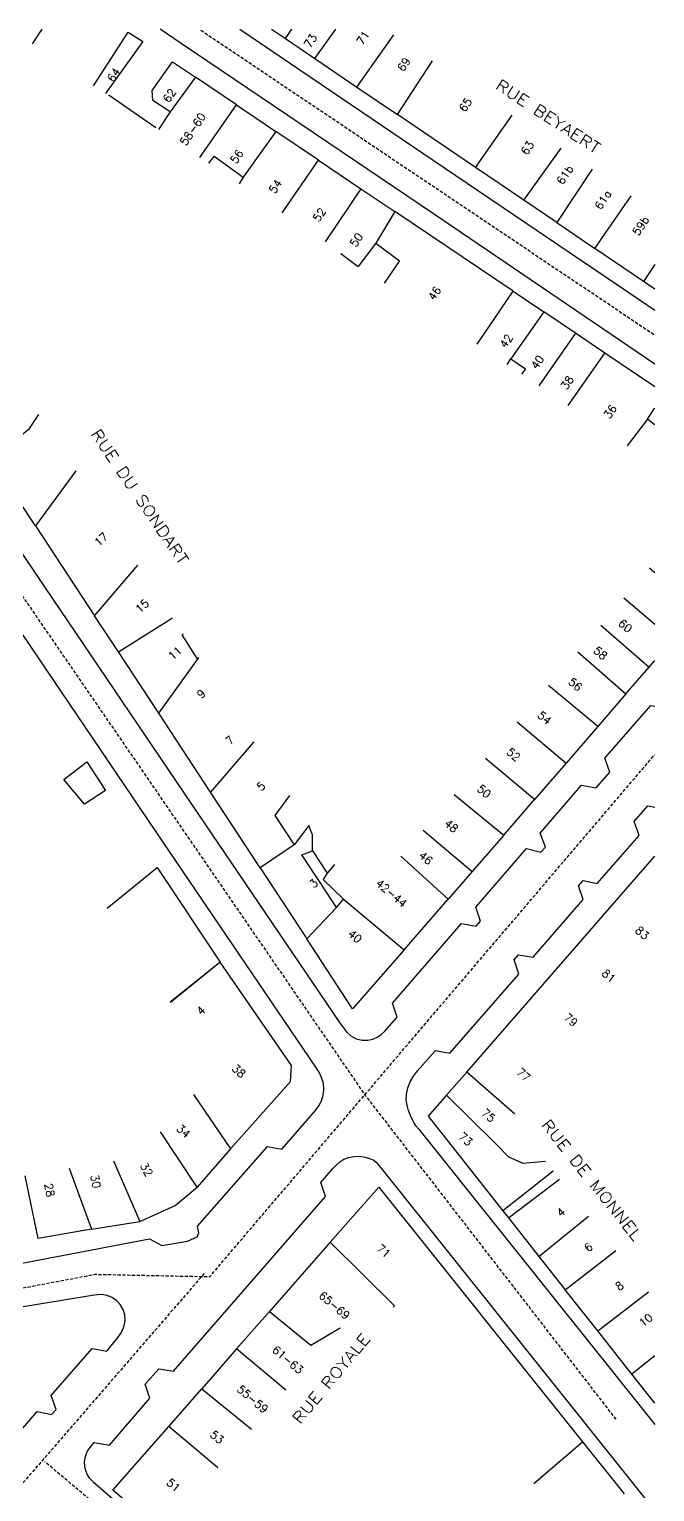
# Model space of a CAD drawing. Header units: millimetres. Extents: x 80000 to 81000, y 144000 to 145000.
# Drawn here: x 80902.2 to 81000, y 144771.5 to 145000 of the extents above; entities that cross this region are included whole.
import ezdxf
from ezdxf.enums import TextEntityAlignment as Align

# ---------------------------------------------------------------- set-up
doc = ezdxf.new("R2010")
doc.units = ezdxf.units.MM
doc.linetypes.add('DASHED', pattern=[0.75, 0.5, -0.25])
for name, color, linetype in [('W0001', 6, 'DASHED'), ('W0008', 7, 'CONTINUOUS'), ('W0100', 7, 'CONTINUOUS'), ('W0989', 7, 'CONTINUOUS'), ('W0991', 7, 'CONTINUOUS')]:
    doc.layers.add(name, color=color, linetype=linetype)
doc.styles.get("Standard").update_dxf_attribs({"font": 'romans.shx', "width": 0.85})

msp = doc.modelspace()

# ---------------------------------------------------------------- linework, layer by layer
at = {"layer": 'W0001', "flags": 128}
for points in [[(80929.08, 144999.85), (81000, 144952.23)], [(80859.39, 144972.97), (80869.54, 144956.77), (80895.14, 144920.21), (80954.75, 144833.44), (80993.97, 144782.78)], [(80517.12, 144940.84), (80537.61, 144928.49), (80594.63, 144876.03), (80716.1, 144781.74), (80737.66, 144792.54), (80780.74, 144793.92), (80840.32, 144791.92), (80912.56, 144805.5), (80930.46, 144805.13), (81000, 144886.68)], [(80929.58, 144805.61), (80887.31, 144756.82), (80867.45, 144733.84), (80849.21, 144711.9), (80834.64, 144695.54), (80804.04, 144660.91)], [(80843.59, 144705.83), (80857.96, 144685.09), (80869.03, 144669.32), (80885.23, 144647.59), (80895.68, 144637.14), (80896.27, 144636.51), (80910.63, 144644.72), (80925.41, 144654.37), (80938.53, 144662.57), (80954.31, 144671.57), (80968.63, 144679.89), (80983.79, 144688.88), (80974.96, 144698.12), (80961.22, 144716.77), (80943.61, 144739.13), (80931.32, 144753.45), (80914.92, 144767.6), (80904.68, 144776.22)]]:
    msp.add_lwpolyline(points, dxfattribs=at)
at = {"layer": 'W0008'}
for p, q in [((80957.17, 144822.14), (81000, 144768.54)), ((80853, 144798.11), (80921.05, 144811.02))]:
    msp.add_line(p, q, dxfattribs=at)
for points in [[(81000, 144947.7), (80965.56, 144971.06), (80926, 144997.76), (80922.7, 145000)], [(80935.13, 145000), (80965.36, 144979.55), (80997.57, 144957.76), (81000, 144956.11)], [(80921.05, 144811.02), (80922.94, 144810.01), (80926.99, 144810.66), (80928.49, 144811.37), (80928.73, 144811.95), (80928.56, 144813.01), (80939.47, 144825.47), (80941.74, 144825.04), (80946.99, 144831.08), (80947.52, 144831.81), (80947.93, 144832.61), (80948.2, 144833.48), (80948.3, 144834.38), (80948.21, 144835.33), (80947.93, 144836.23), (80947.53, 144837.07), (80947.04, 144837.85), (80923.3, 144872.86), (80897.45, 144910.97), (80876.29, 144942.23), (80855.85, 144969.34)], [(80873.88, 144958.56), (80903.45, 144914.64), (80927.58, 144878.96), (80950.72, 144844.82), (80951.8, 144843.4), (80952.49, 144842.73), (80953.34, 144842.3), (80954.26, 144842.09), (80955.18, 144842.07), (80955.94, 144842.22), (80956.64, 144842.54), (80957.25, 144842.98), (80957.79, 144843.5), (80959.73, 144845.68), (80959.03, 144847.88), (80969.79, 144860.31), (80972.08, 144859.88), (80972.74, 144860.66), (80972.02, 144862.86), (80979.98, 144872), (80982.22, 144871.45), (80982.9, 144872.22), (80982.08, 144874.4), (80988.55, 144881.89), (80990.86, 144881.5), (80992.97, 144883.93), (80992.22, 144886.12), (80999.38, 144894.35), (81000, 144894.25)], [(80963.08, 144828.24), (80962.67, 144828.69), (80962.34, 144829.21), (80962.08, 144829.75), (80961.84, 144830.29), (80961.52, 144831.08), (80961.28, 144831.9), (80961.15, 144832.76), (80961.18, 144833.63), (80961.39, 144834.63), (80961.78, 144835.59), (80962.3, 144836.46), (80962.92, 144837.26), (80965.74, 144840.44), (80967.99, 144840.06), (80978.74, 144852.4), (80978.01, 144854.64), (80978.7, 144855.4), (80980.99, 144855.02), (80988.83, 144864.03), (80988.07, 144866.17), (80988.79, 144867.02), (80991.02, 144866.54), (80997.54, 144874.03), (80996.8, 144876.26), (80998.92, 144878.69), (81000, 144878.49)], [(80963.08, 144828.24), (81000, 144782.05)], [(80912.22, 144773.1), (80911.73, 144773.59), (80911.34, 144774.16), (80911.06, 144774.79), (80910.92, 144775.47), (80910.9, 144776.26), (80911.03, 144777.05), (80911.31, 144777.8), (80911.77, 144778.46), (80912.41, 144779.21), (80914.77, 144778.78), (80921.09, 144786.14), (80920.37, 144788.33), (80922.48, 144790.72), (80924.77, 144790.34), (80948.55, 144817.66), (80947.83, 144819.84), (80949.67, 144822), (80950.19, 144822.56), (80950.78, 144823.06), (80951.43, 144823.47), (80952.16, 144823.76), (80953.02, 144823.92), (80953.89, 144823.93), (80954.75, 144823.8), (80955.58, 144823.56), (80956.07, 144823.31), (80956.49, 144822.96), (80956.84, 144822.56), (80957.17, 144822.14)], [(80893.51, 144772.56), (80903.5, 144784.06), (80905.73, 144783.58), (80906.44, 144784.36), (80905.66, 144786.55), (80912.06, 144793.92), (80914.36, 144793.47), (80916.16, 144795.66), (80916.68, 144796.43), (80917.04, 144797.29), (80917.21, 144798.22), (80917.16, 144799.17), (80916.91, 144800.01), (80916.46, 144800.76), (80915.87, 144801.4), (80915.16, 144801.89), (80914.41, 144802.2), (80913.62, 144802.32), (80912.83, 144802.29), (80912.06, 144802.2), (80895.56, 144799.48)], [(80912.22, 144773.1), (80933.31, 144754.84), (80949.06, 144737.06), (80965.54, 144717.14), (80968.91, 144712.99), (80981.41, 144696.35), (80982.15, 144695.58), (80983.06, 144695.02), (80984.08, 144694.69), (80985.15, 144694.65), (80986.21, 144694.88), (80987.16, 144695.38), (80987.96, 144696.1), (80988.56, 144696.99), (81000, 144719.92)]]:
    msp.add_lwpolyline(points, dxfattribs=at)
at = {"layer": 'W0100'}
for p, q in [((80917.69, 144999.56), (80920, 144998.08)), ((80940.12, 145000), (80942.28, 144998.54)), ((80942.28, 144998.54), (80943.29, 145000)), ((80942.28, 144998.54), (80946.87, 144995.42)), ((80946.87, 144995.42), (80950.13, 145000)), ((80953.44, 144990.97), (80959.22, 144999.13)), ((80924.64, 144994.92), (80928.21, 144992.51)), ((80946.87, 144995.42), (80953.44, 144990.97)), ((80959.77, 144986.68), (80965.24, 144995.05)), ((80928.21, 144992.51), (80924.26, 144987.08)), ((80934.61, 144988.2), (80928.21, 144992.51)), ((80953.44, 144990.97), (80959.77, 144986.68)), ((80924.26, 144987.08), (80922.43, 144984.35)), ((80928.89, 144979.99), (80934.61, 144988.2)), ((80934.61, 144988.2), (80940.78, 144984.05)), ((80972, 144978.39), (80959.77, 144986.68)), ((80972, 144978.39), (80977.71, 144986.6)), ((80940.78, 144984.05), (80935.68, 144976.88)), ((80947.44, 144979.56), (80940.78, 144984.05)), ((80931.14, 144980.17), (80930.27, 144979.07)), ((80931.14, 144980.17), (80935.68, 144976.88)), ((80979.52, 144973.29), (80985.36, 144981.41)), ((80941.79, 144971.31), (80947.44, 144979.56)), ((80947.44, 144979.56), (80954.07, 144975.09)), ((80979.52, 144973.29), (80972, 144978.39)), ((80990.22, 144978.12), (80984.67, 144969.8)), ((80935.68, 144976.88), (80935.05, 144975.85)), ((80954.07, 144975.09), (80948.5, 144966.79)), ((80954.07, 144975.09), (80959.39, 144971.51)), ((80984.67, 144969.8), (80979.52, 144973.29)), ((80990.66, 144965.74), (80996.3, 144974)), ((80959.39, 144971.51), (80956.42, 144966.57)), ((80977.85, 144959.08), (80959.39, 144971.51)), ((80984.67, 144969.8), (80990.66, 144965.74)), ((80956.42, 144966.57), (80953.67, 144962.94)), ((80950.94, 144964.98), (80953.67, 144962.94)), ((80998.26, 144960.59), (80990.66, 144965.74)), ((81000, 144963.24), (80998.26, 144960.59)), ((81000, 144959.41), (80998.26, 144960.59)), ((80972.25, 144950.79), (80977.85, 144959.08)), ((80977.85, 144959.08), (80982.65, 144955.85)), ((80982.65, 144955.85), (80977.5, 144948.49)), ((80987.6, 144952.51), (80982.65, 144955.85)), ((80987.6, 144952.51), (80981.88, 144944.31)), ((80992.21, 144949.41), (80987.6, 144952.51)), ((80977.5, 144948.49), (80979.78, 144946.94)), ((80986.49, 144941.21), (80992.21, 144949.41)), ((81000, 144944.16), (80992.21, 144949.41)), ((80902.28, 144937.62), (80903.75, 144939.79)), ((80998.84, 144939.11), (80995.7, 144934.91)), ((80998.84, 144939.11), (80999.91, 144940.71)), ((80999.92, 144938.23), (80998.84, 144939.11)), ((80999.91, 144940.71), (81000, 144940.83)), ((80900.26, 144935.97), (80902.28, 144937.62)), ((81000, 144938.19), (80999.92, 144938.23)), ((80903.23, 144922.4), (80898.24, 144929.98)), ((80909.54, 144930.99), (80903.23, 144922.4)), ((80903.23, 144922.4), (80912.46, 144908.37)), ((80912.46, 144908.37), (80919.21, 144916.3)), ((80999.19, 144915.84), (81000, 144915.14)), ((81000, 144907.01), (80995.18, 144911.12)), ((80916.18, 144902.72), (80912.46, 144908.37)), ((80916.18, 144902.72), (80924.65, 144908.05)), ((80991.55, 144906.88), (80999.12, 144900.35)), ((80922.47, 144893.16), (80916.18, 144902.72)), ((80987.96, 144902.74), (80995.5, 144896.17)), ((80922.47, 144893.16), (80928.52, 144901.54)), ((80928.52, 144901.54), (80928.73, 144901.84)), ((80995.5, 144896.17), (80999.12, 144900.35)), ((80999.12, 144900.35), (81000, 144901.37)), ((80991.08, 144891.07), (80983.39, 144897.47)), ((80995.5, 144896.17), (80991.08, 144891.07)), ((80930.58, 144880.83), (80922.47, 144893.16)), ((80978.49, 144891.8), (80986.14, 144885.36)), ((80991.08, 144891.07), (80986.14, 144885.36)), ((80937.24, 144888.6), (80930.58, 144880.83)), ((80937.24, 144888.6), (80937.4, 144888.66)), ((80981.23, 144879.69), (80973.55, 144886.09)), ((80911.22, 144885.57), (80914.14, 144881.08)), ((80986.14, 144885.36), (80981.23, 144879.69)), ((80938.34, 144869.02), (80930.58, 144880.83)), ((80968.66, 144880.45), (80976.39, 144874.09)), ((80976.39, 144874.09), (80981.23, 144879.69)), ((80945.96, 144875.6), (80943.66, 144872.57)), ((80963.82, 144874.87), (80971.48, 144868.43)), ((80943.66, 144872.57), (80938.34, 144869.02)), ((80976.39, 144874.09), (80971.48, 144868.43)), ((80944.85, 144871.01), (80946.51, 144871.65)), ((80946.51, 144871.65), (80948.81, 144868.16)), ((80967.7, 144864.08), (80960.31, 144870.82)), ((80970.61, 144837.09), (80999.96, 144870.78)), ((81000, 144870.82), (80999.96, 144870.78)), ((80999.96, 144870.78), (81000, 144870.74)), ((80922.22, 144869.04), (80932.07, 144854.28)), ((80938.34, 144869.02), (80945.61, 144857.93)), ((80948.81, 144868.16), (80948.16, 144867.15)), ((80971.48, 144868.43), (80967.7, 144864.08)), ((80948.16, 144867.15), (80951.38, 144864.12)), ((80950.27, 144862.8), (80951.38, 144864.12)), ((80951.38, 144864.12), (80960.83, 144856.19)), ((80960.83, 144856.19), (80967.7, 144864.08)), ((80945.61, 144857.93), (80950.27, 144862.8)), ((80932.07, 144854.28), (80924.3, 144847.94)), ((80970.61, 144837.09), (80967.46, 144833.48)), ((80978.13, 144830.5), (80970.61, 144837.09)), ((80927.89, 144833.61), (80933.69, 144825.09)), ((80928.46, 144819.13), (80922.74, 144827.77)), ((80933.69, 144825.09), (80928.46, 144819.13)), ((80908.49, 144822.09), (80911.97, 144812.55)), ((80915.41, 144823.2), (80919.51, 144813.72)), ((80903.62, 144811.1), (80901.58, 144820.89)), ((80984.11, 144821.61), (80976.27, 144815.4)), ((80977.13, 144814.3), (80985.09, 144820.35)), ((80949.26, 144810.5), (80956.9, 144819.12)), ((80956.9, 144819.12), (80988.69, 144779.35)), ((80976.27, 144815.4), (80977.13, 144814.3)), ((80911.97, 144812.55), (80919.51, 144813.72)), ((80977.13, 144814.3), (80981.88, 144808.3)), ((80981.88, 144808.3), (80989.67, 144814.56)), ((80911.97, 144812.55), (80903.62, 144811.1)), ((80949.26, 144810.5), (80939.77, 144799.67)), ((80959.34, 144800.59), (80949.26, 144810.5)), ((80986.01, 144803.07), (80993.9, 144809.21)), ((80981.88, 144808.3), (80986.01, 144803.07)), ((80991.09, 144796.64), (80986.01, 144803.07)), ((80991.09, 144796.64), (80999.02, 144802.74)), ((80934.65, 144793.83), (80939.77, 144799.67)), ((80959.1, 144800.36), (80959.34, 144800.59)), ((80996.41, 144789.91), (80991.09, 144796.64)), ((80934.65, 144793.83), (80929.2, 144787.6)), ((80942.33, 144787.42), (80934.65, 144793.83)), ((81000, 144792.77), (80996.41, 144789.91)), ((81000, 144785.37), (80996.41, 144789.91)), ((80924.05, 144781.73), (80929.2, 144787.6)), ((80929.2, 144787.6), (80936.98, 144781.31)), ((80981.09, 144772.84), (80988.69, 144779.35)), ((80988.69, 144779.35), (80995.22, 144771.19))]:
    msp.add_line(p, q, dxfattribs=at)
for points in [[(80904.23, 145000), (80902.69, 144997.7)], [(80912.26, 144991.16), (80917.69, 144999.56)], [(80920, 144998.08), (80914.15, 144989.95)], [(80924.26, 144987.08), (80921.54, 144988.89), (80921.43, 144990.43), (80924.64, 144994.92)], [(80914.68, 144989.6), (80914.75, 144989.7)], [(80914.75, 144989.7), (80922.01, 144984.65), (80922, 144984.64)], [(80956.42, 144966.57), (80960.11, 144963.8), (80957.72, 144960.31)], [(80976.93, 144947.64), (80977.5, 144948.49)], [(80979.78, 144946.94), (80979.19, 144946.12)], [(80926.31, 144905.52), (80926.11, 144905.4), (80928.52, 144901.54)], [(80914.14, 144881.08), (80910.88, 144878.92), (80907.65, 144882.79), (80911.22, 144885.57)], [(80942.9, 144880.29), (80940.61, 144877.17), (80943.66, 144872.57)], [(80946.51, 144871.65), (80946.51, 144874.17), (80945.96, 144875.6)], [(80950.27, 144862.8), (80947.7, 144866.69), (80944.85, 144871.01)], [(80914.42, 144862.71), (80922.22, 144869.04)], [(80949.97, 144869.51), (80948.81, 144868.16)], [(80960.83, 144856.19), (80952.77, 144846.97), (80945.61, 144857.93)], [(80932.07, 144854.28), (80924.26, 144848)], [(80933.69, 144825.09), (80943.08, 144835.61), (80943.24, 144838.1), (80932.07, 144854.28)], [(80967.46, 144833.48), (80964.6, 144830.2), (80976.27, 144815.4)], [(80982.9, 144823.14), (80979.42, 144822.8), (80977.19, 144823.77), (80975.14, 144825.86), (80967.46, 144833.48)], [(80919.51, 144813.72), (80925.03, 144816.24), (80928.46, 144819.13)], [(80939.77, 144799.67), (80946.26, 144794.41), (80950.83, 144797.12)], [(80929.16, 144759.97), (80915.29, 144771.79), (80924.05, 144781.73)], [(80931.69, 144775.27), (80924.05, 144781.73)]]:
    msp.add_lwpolyline(points, dxfattribs=at)

# ---------------------------------------------------------------- texts
at = {"layer": 'W0989', "width": 1.2}
for s, rotation, p in [('RUE BEYAERT', 326.7, (80983.34, 144986.38)), ('RUE DU SONDART', 304.2, (80919.51, 144926.97)), ('RUE DE MONNEL', 308.7, (80990.15, 144820.24)), ('RUE ROYALE', 50.4, (80949.42, 144789.21))]:
    msp.add_text(s, height=1.75, rotation=rotation, dxfattribs=at).set_placement(p, align=Align.MIDDLE)
at = {"layer": 'W0991'}
for s, rotation, p in [('73', 55.9968, (80946.2, 144998.19)), ('71', 55.9978, (80954.41, 144998.67)), ('64', 55.9421, (80915.45, 144992.87)), ('69', 55.9991, (80960.79, 144994.51)), ('62', 55.9167, (80924.15, 144989.65)), ('65', 56.0004, (80970.42, 144988.2)), ('58-60', 55.9091, (80927.81, 144984.4)), ('63', 56.002, (80980.1, 144981.46)), ('56', 55.8899, (80934.68, 144980.11)), ('61b', 56.003, (80985.97, 144977.26)), ('54', 55.8799, (80940.72, 144975.45)), ('61a', 56.0041, (80991.92, 144973.35)), ('52', 55.8702, (80947.58, 144971.03)), ('59b', 56.0056, (80997.81, 144969.3)), ('50', 55.8627, (80953.38, 144967.1)), ('46', 55.8493, (80965.58, 144958.74)), ('42', 55.8376, (80976.77, 144951.29)), ('40', 55.832, (80981.67, 144947.99)), ('38', 55.8281, (80986.31, 144944.79)), ('36', 55.8198, (80993.03, 144940.26)), ('17', 42.2706, (80913.48, 144920.3)), ('15', 42.2597, (80919.88, 144909.89)), ('60', 319.5553, (80995.4, 144906.79)), ('11', 42.2508, (80925.01, 144902.53)), ('58', 319.5534, (80991.51, 144902.53)), ('56', 319.5519, (80987.58, 144897.65)), ('9', 42.2428, (80929.11, 144896.17)), ('54', 319.5502, (80982.78, 144892.43)), ('7', 42.2344, (80933.6, 144888.92)), ('52', 319.5485, (80977.93, 144886.69)), ('5', 42.2193, (80938.46, 144881.74)), ('50', 319.5467, (80973.33, 144880.94)), ('48', 319.5444, (80968.21, 144875.55)), ('46', 319.5416, (80964.22, 144870.54)), ('3', 42.1892, (80946.7, 144866.57)), ('42-44', 319.5255, (80958.85, 144865.03)), ('40', 319.4696, (80953.14, 144858.29)), ('83', 319.1024, (80998.04, 144858.83)), ('81', 319.0925, (80992.82, 144852.12)), ('4', 42.3441, (80929.07, 144846.72)), ('79', 319.084, (80986.88, 144845.23)), ('38', 318.2744, (80934.99, 144837.25)), ('77', 319.0696, (80979.5, 144836.66)), ('75', 319.0287, (80974.01, 144830.31)), ('34', 318.47, (80926.35, 144827.87)), ('73', 318.9005, (80970.44, 144826.61)), ('32', 299.6216, (80920.57, 144821.87)), ('30', 280.6939, (80912.62, 144820.01)), ('28', 280.5265, (80905.42, 144818.65)), ('4', 38.79, (80985.32, 144815.21)), ('71', 319.7293, (80957.63, 144809.14)), ('6', 38.7913, (80989.64, 144809.72)), ('8', 38.7924, (80994.49, 144803.69)), ('65-69', 319.7346, (80949.94, 144800.64)), ('10', 38.7929, (80998.6, 144798.33)), ('61-63', 319.7373, (80942.66, 144792.14)), ('55-59', 319.7391, (80937.16, 144786)), ('53', 319.7399, (80931.59, 144780.06)), ('51', 319.7438, (80924.77, 144772.55))]:
    msp.add_text(s, height=1.25, rotation=rotation, dxfattribs=at).set_placement(p, align=Align.MIDDLE)

doc.saveas('drawing.dxf')
